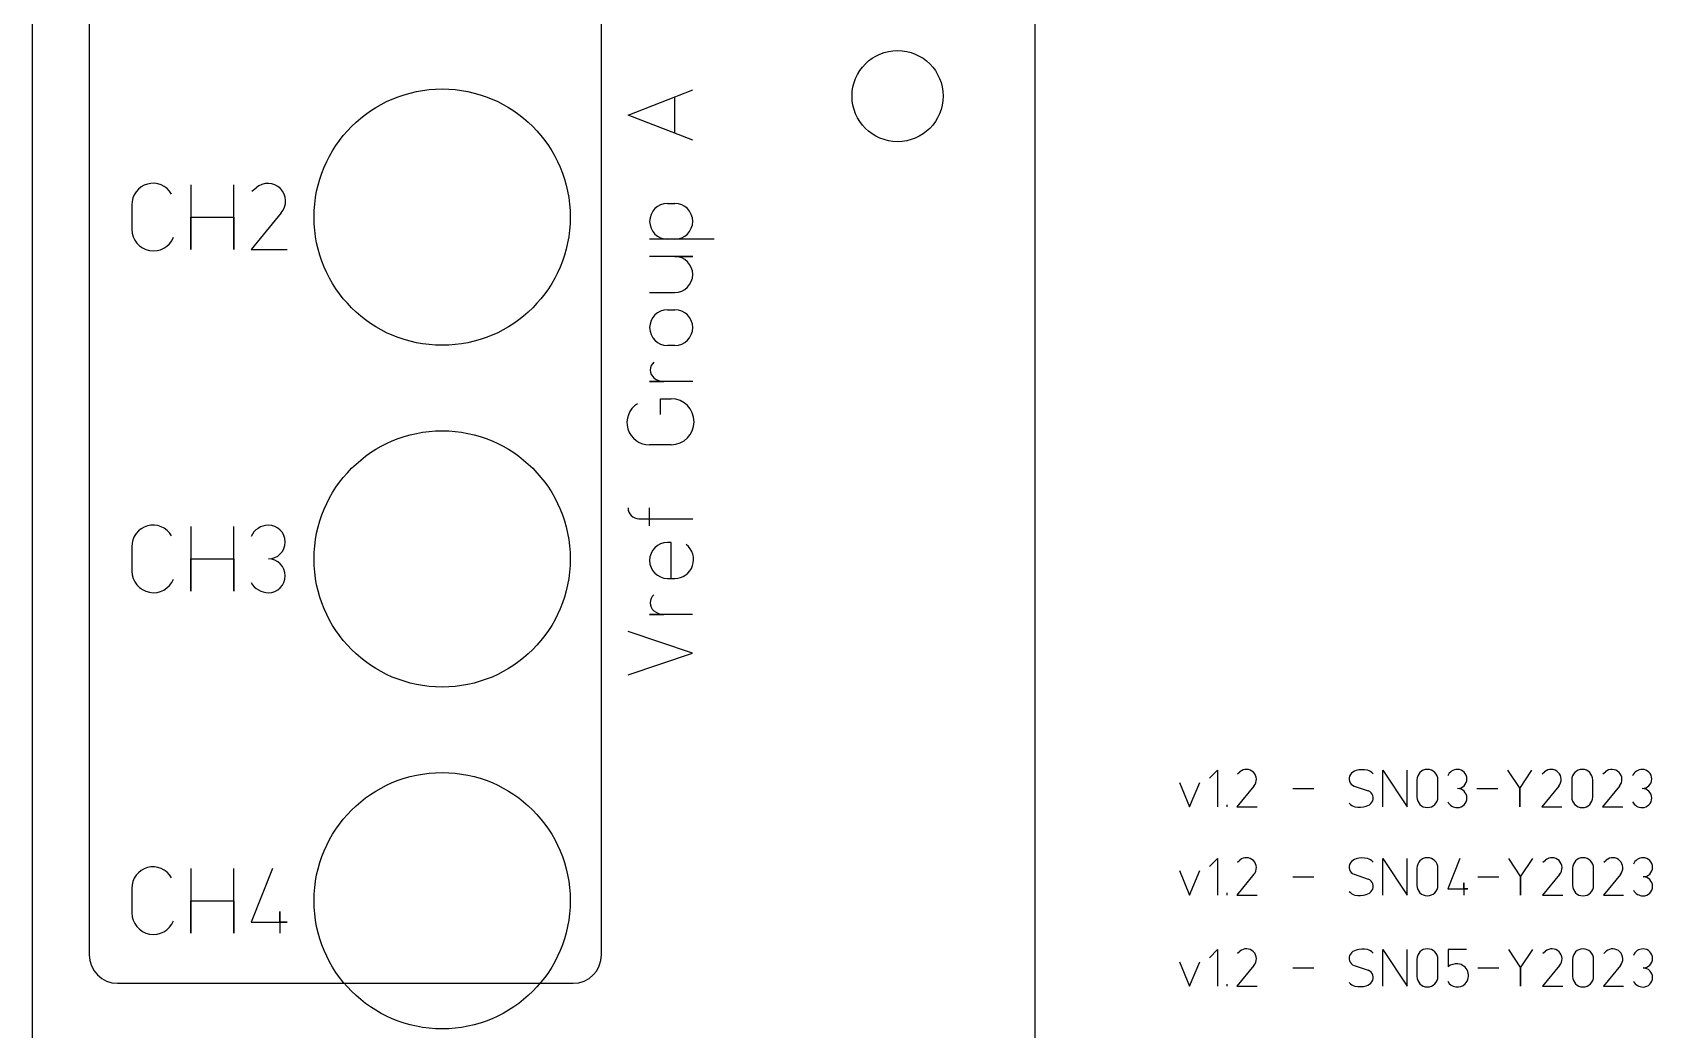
# Model space of a CAD drawing. Header units: millimetres. Extents: x 0 to 57, y 0 to 129.
# Drawn here: x 0 to 56.9, y 65.7 to 100.7 of the extents above; entities that cross this region are included whole.
import ezdxf

# ---------------------------------------------------------------- set-up
doc = ezdxf.new("R2010")
doc.units = ezdxf.units.MM
doc.layers.add('Contour', color=7, linetype='CONTINUOUS')
doc.layers.add('Engraving', color=7, linetype='CONTINUOUS')

msp = doc.modelspace()

# ---------------------------------------------------------------- linework, layer by layer
at = {"layer": 'Contour', "color": 7, "linetype": 'CONTINUOUS'}
for p, q in [((0, 0), (0, 128.4)), ((35.22, 128.4), (35.22, 0))]:
    msp.add_line(p, q, dxfattribs=at)
for centre, radius in [((30.395, 98.452), 1.6), ((14.395, 94.202), 4.5), ((14.395, 82.202), 4.5), ((14.395, 70.202), 4.5)]:
    msp.add_circle(centre, radius, dxfattribs=at)
at = {"layer": 'Engraving', "color": 7, "linetype": 'CONTINUOUS'}
for p, q in [((1.995, 108.502), (1.995, 68.302)), ((19.995, 68.302), (19.995, 108.502)), ((20.929, 97.78744), (23.199, 98.67022)), ((22.56844, 97.15689), (22.56844, 98.418)), ((23.199, 96.90467), (20.929, 97.78744)), ((5.56567, 95.337), (5.56567, 93.067)), ((7.079, 93.067), (7.079, 95.337)), ((7.70889, 95.11), (7.86022, 95.23611)), ((3.49767, 94.63078), (3.49767, 93.77322)), ((22.31522, 94.68578), (22.56744, 94.68578)), ((5.56567, 93.067), (5.56567, 94.202)), ((5.56567, 94.202), (7.079, 94.202)), ((7.079, 94.202), (7.079, 93.067)), ((8.743, 94.35333), (7.68367, 93.067)), ((22.56744, 93.42467), (21.68467, 93.42467)), ((23.95467, 93.42467), (22.31522, 93.42467)), ((7.68367, 93.067), (8.94478, 93.067)), ((23.198, 92.81978), (21.68467, 92.81978)), ((22.56744, 92.81978), (23.198, 92.81978)), ((21.68467, 91.55867), (22.56744, 91.55867)), ((22.31522, 90.95378), (22.56744, 90.95378)), ((22.56744, 89.69267), (22.31522, 89.69267)), ((23.197, 88.43167), (21.68367, 88.43167)), ((21.68367, 88.43167), (22.18811, 88.43167)), ((22.062, 87.271), (22.062, 87.82589)), ((22.062, 87.82589), (22.44033, 87.82589)), ((22.44033, 86.21167), (21.68367, 86.21167)), ((21.68367, 83.36044), (21.68367, 83.991)), ((5.56567, 83.337), (5.56567, 81.067)), ((7.079, 81.067), (7.079, 83.337)), ((21.30533, 83.61267), (23.197, 83.61267)), ((3.49767, 82.63078), (3.49767, 81.77322)), ((22.43933, 82.77978), (22.31322, 82.77978)), ((22.43933, 81.51867), (22.43933, 82.77978)), ((5.56567, 81.067), (5.56567, 82.202)), ((5.56567, 82.202), (7.079, 82.202)), ((7.079, 82.202), (7.079, 81.067)), ((22.31322, 81.51867), (22.56544, 81.51867)), ((23.195, 80.25667), (21.68167, 80.25667)), ((21.68167, 80.25667), (22.18611, 80.25667)), ((23.195, 78.89433), (20.925, 79.651)), ((20.925, 78.13767), (23.195, 78.89433)), ((41.34993, 74.49911), (41.63482, 74.784)), ((41.63482, 74.784), (41.63482, 73.502)), ((42.33118, 74.6558), (42.41664, 74.72702)), ((47.44293, 73.502), (47.44293, 74.784)), ((47.44293, 74.784), (48.2976, 73.502)), ((48.2976, 73.502), (48.2976, 74.784)), ((51.82793, 74.783), (52.25527, 74.142)), ((52.25527, 74.142), (52.6826, 74.783)), ((53.03818, 74.6548), (53.12364, 74.72602)), ((55.17418, 74.6538), (55.25964, 74.72502)), ((40.29593, 74.35667), (40.65204, 73.502)), ((40.65204, 73.502), (41.00816, 74.35667)), ((42.9152, 74.22847), (42.31693, 73.502)), ((44.28193, 74.143), (45.02264, 74.143)), ((46.43162, 74.22847), (46.93018, 74.05753)), ((48.63893, 74.44213), (48.63893, 73.84387)), ((49.37964, 73.84387), (49.37964, 74.44213)), ((50.74593, 74.142), (51.48664, 74.142)), ((52.25527, 74.142), (52.25527, 73.501)), ((52.25527, 73.501), (52.25527, 74.142)), ((53.6222, 74.22747), (53.02393, 73.501)), ((54.07793, 74.44113), (54.07793, 73.84287)), ((54.81864, 73.84287), (54.81864, 74.44113)), ((55.7582, 74.22647), (55.15993, 73.5)), ((41.97593, 73.502), (41.97593, 73.57322)), ((42.31693, 73.502), (43.02916, 73.502)), ((53.02393, 73.501), (53.73616, 73.501)), ((55.15993, 73.5), (55.87216, 73.5)), ((5.56567, 71.337), (5.56567, 69.067)), ((7.079, 69.067), (7.079, 71.337)), ((8.44033, 71.337), (7.68367, 69.44533)), ((40.29593, 71.25667), (40.65204, 70.402)), ((40.65204, 70.402), (41.00816, 71.25667)), ((41.34993, 71.39911), (41.63482, 71.684)), ((41.63482, 71.684), (41.63482, 70.402)), ((42.33118, 71.5558), (42.41664, 71.62702)), ((47.44293, 70.402), (47.44293, 71.684)), ((47.44293, 71.684), (48.2976, 70.402)), ((48.2976, 70.402), (48.2976, 71.684)), ((48.63893, 71.34213), (48.63893, 70.74387)), ((49.37964, 70.74387), (49.37964, 71.34213)), ((50.14827, 71.683), (49.72093, 70.61467)), ((51.85693, 71.683), (52.28427, 71.042)), ((52.28427, 71.042), (52.7116, 71.683)), ((53.06718, 71.5548), (53.15264, 71.62602)), ((54.10693, 71.34113), (54.10693, 70.74287)), ((54.84764, 70.74287), (54.84764, 71.34113)), ((55.20318, 71.5538), (55.28864, 71.62502)), ((3.49767, 70.63078), (3.49767, 69.77322)), ((42.9152, 71.12847), (42.31693, 70.402)), ((44.28193, 71.043), (45.02264, 71.043)), ((46.43162, 71.12847), (46.93018, 70.95753)), ((49.72093, 70.61467), (50.43316, 70.61467)), ((50.29071, 70.61467), (50.29071, 70.82833)), ((50.29071, 70.82833), (50.29071, 70.401)), ((50.43316, 70.61467), (50.29071, 70.61467)), ((50.77493, 71.042), (51.51564, 71.042)), ((52.28427, 71.042), (52.28427, 70.401)), ((52.28427, 70.401), (52.28427, 71.042)), ((53.6512, 71.12747), (53.05293, 70.401)), ((55.7872, 71.12647), (55.18893, 70.4)), ((5.56567, 69.067), (5.56567, 70.202)), ((5.56567, 70.202), (7.079, 70.202)), ((7.079, 70.202), (7.079, 69.067)), ((41.97593, 70.402), (41.97593, 70.47322)), ((42.31693, 70.402), (43.02916, 70.402)), ((53.05293, 70.401), (53.76516, 70.401)), ((55.18893, 70.4), (55.90116, 70.4)), ((7.68367, 69.44533), (8.94478, 69.44533)), ((8.69256, 69.44533), (8.69256, 69.82367)), ((8.69256, 69.82367), (8.69256, 69.067)), ((8.94478, 69.44533), (8.69256, 69.44533)), ((41.34993, 68.19911), (41.63482, 68.484)), ((41.63482, 68.484), (41.63482, 67.202)), ((42.33118, 68.3558), (42.41664, 68.42702)), ((47.44293, 67.202), (47.44293, 68.484)), ((47.44293, 68.484), (48.2976, 67.202)), ((48.2976, 67.202), (48.2976, 68.484)), ((50.37618, 68.483), (49.73518, 68.483)), ((49.73518, 68.483), (49.73518, 67.88473)), ((51.85693, 68.483), (52.28427, 67.842)), ((52.28427, 67.842), (52.7116, 68.483)), ((53.06718, 68.3548), (53.15264, 68.42602)), ((55.20318, 68.3538), (55.28864, 68.42502)), ((40.29593, 68.05667), (40.65204, 67.202)), ((40.65204, 67.202), (41.00816, 68.05667)), ((42.9152, 67.92847), (42.31693, 67.202)), ((44.28193, 67.843), (45.02264, 67.843)), ((46.43162, 67.92847), (46.93018, 67.75753)), ((48.63893, 68.14213), (48.63893, 67.54387)), ((49.37964, 67.54387), (49.37964, 68.14213)), ((50.77493, 67.842), (51.51564, 67.842)), ((52.28427, 67.842), (52.28427, 67.201)), ((52.28427, 67.201), (52.28427, 67.842)), ((53.6512, 67.92747), (53.05293, 67.201)), ((54.10693, 68.14113), (54.10693, 67.54287)), ((54.84764, 67.54287), (54.84764, 68.14113)), ((55.7872, 67.92647), (55.18893, 67.2)), ((2.995, 67.302), (18.995, 67.302)), ((41.97593, 67.202), (41.97593, 67.27322)), ((42.31693, 67.202), (43.02916, 67.202)), ((53.05293, 67.201), (53.76516, 67.201)), ((55.18893, 67.2), (55.90116, 67.2))]:
    msp.add_line(p, q, dxfattribs=at)
for centre, radius, start, end in [((4.23692, 94.65258), 0.73958, 28.82122, 181.68902), ((8.26914, 94.76225), 0.62591, -40.79241, 130.79241), ((22.31522, 94.05522), 0.63056, 90, 270), ((22.56744, 94.05522), 0.63056, -90, 90), ((4.25566, 93.77448), 0.75799, 180.09515, 338.42706), ((22.56744, 92.18922), 0.63056, 270, 450), ((22.31522, 90.32322), 0.63056, 90, 270), ((22.56744, 90.32322), 0.63056, -90, 90), ((22.06309, 88.83522), 0.35917, 129.42406, 230.57594), ((22.1881, 88.98903), 0.55737, 230.69073, 270.00162), ((22.44033, 87.01878), 0.80711, -90, 90), ((21.66534, 86.98897), 0.77752, 121.86328, 271.35068), ((21.30334, 83.989), 0.37634, 179.69622, 270.30378), ((4.23692, 82.65258), 0.73958, 28.82122, 181.68902), ((8.29333, 82.72518), 0.66228, 90.37438, 157.00576), ((8.289, 82.79472), 0.59272, -90, 90), ((22.31322, 82.14922), 0.63056, 90, 270), ((22.56597, 82.1799), 0.66123, 269.95424, 412.44599), ((8.289, 81.60928), 0.59272, -90, 90), ((4.25566, 81.77448), 0.75799, 180.09515, 338.42706), ((8.29244, 81.71787), 0.70132, 209.76844, 269.71869), ((22.06109, 80.66022), 0.35917, 129.42406, 230.57594), ((22.1861, 80.81403), 0.55737, 230.69073, 270.00162), ((42.64758, 74.45941), 0.35348, -40.79241, 130.79241), ((46.51514, 74.47534), 0.26061, 144.32844, 251.30934), ((46.61261, 74.40527), 0.38065, 106.75938, 144.31597), ((46.73008, 73.99798), 0.80453, 77.68434, 106.40648), ((46.83023, 74.45364), 0.338, 36.73449, 77.79505), ((49.00929, 74.44213), 0.37036, 0, 180), ((50.06524, 74.43747), 0.37403, 90.37438, 157.00576), ((50.0628, 74.47674), 0.33474, -90, 90), ((53.35458, 74.45841), 0.35348, -40.79241, 130.79241), ((54.44829, 74.44113), 0.37036, 0, 180), ((55.49058, 74.45741), 0.35348, -40.79241, 130.79241), ((56.55824, 74.43647), 0.37403, 90.37438, 157.00576), ((56.5558, 74.47574), 0.33474, -90, 90), ((46.84666, 73.81066), 0.26061, -35.67156, 71.30934), ((50.0628, 73.80726), 0.33474, -90, 90), ((56.5558, 73.80626), 0.33474, -90, 90), ((46.53157, 73.83236), 0.338, 216.73449, 257.79505), ((46.63172, 74.28802), 0.80453, 257.68434, 286.40648), ((46.74919, 73.88073), 0.38065, 286.75938, 324.31597), ((49.00929, 73.84387), 0.37036, 180, 360), ((50.06474, 73.86858), 0.39608, 209.76844, 269.71869), ((54.44829, 73.84287), 0.37036, 180, 360), ((56.55774, 73.86758), 0.39608, 209.76844, 269.71869), ((4.23692, 70.65258), 0.73958, 28.82122, 181.68902), ((42.64758, 71.35941), 0.35348, -40.79241, 130.79241), ((46.51514, 71.37534), 0.26061, 144.32844, 251.30934), ((46.61261, 71.30527), 0.38065, 106.75938, 144.31597), ((46.73008, 70.89798), 0.80453, 77.68434, 106.40648), ((46.83023, 71.35364), 0.338, 36.73449, 77.79505), ((49.00929, 71.34213), 0.37036, 0, 180), ((53.38358, 71.35841), 0.35348, -40.79241, 130.79241), ((54.47729, 71.34113), 0.37036, 0, 180), ((55.51958, 71.35741), 0.35348, -40.79241, 130.79241), ((56.58724, 71.33647), 0.37403, 90.37438, 157.00576), ((56.5848, 71.37574), 0.33474, -90, 90), ((46.84666, 70.71066), 0.26061, -35.67156, 71.30934), ((49.00929, 70.74387), 0.37036, 180, 360), ((54.47729, 70.74287), 0.37036, 180, 360), ((56.5848, 70.70626), 0.33474, -90, 90), ((46.53157, 70.73236), 0.338, 216.73449, 257.79505), ((46.63172, 71.18802), 0.80453, 257.68434, 286.40648), ((46.74919, 70.78073), 0.38065, 286.75938, 324.31597), ((56.58674, 70.76758), 0.39608, 209.76844, 269.71869), ((4.25566, 69.77448), 0.75799, 180.09515, 338.42706), ((42.64758, 68.15941), 0.35348, -40.79241, 130.79241), ((46.51514, 68.17534), 0.26061, 144.32844, 251.30934), ((46.61261, 68.10527), 0.38065, 106.75938, 144.31597), ((46.73008, 67.69798), 0.80453, 77.68434, 106.40648), ((46.83023, 68.15364), 0.338, 36.73449, 77.79505), ((49.00929, 68.14213), 0.37036, 0, 180), ((53.38358, 68.15841), 0.35348, -40.79241, 130.79241), ((54.47729, 68.14113), 0.37036, 0, 180), ((55.51958, 68.15741), 0.35348, -40.79241, 130.79241), ((56.58724, 68.13647), 0.37403, 90.37438, 157.00576), ((56.5848, 68.17574), 0.33474, -90, 90), ((2.995, 68.302), 1, 180, 270), ((18.995, 68.302), 1, 270, 360), ((46.84666, 67.51066), 0.26061, -35.67156, 71.30934), ((50.03331, 67.49848), 0.48793, 84.8575, 127.66291), ((50.03815, 67.57407), 0.41221, -44.24474, 84.58605), ((56.5848, 67.50626), 0.33474, -90, 90), ((46.53157, 67.53236), 0.338, 216.73449, 257.79505), ((46.63172, 67.98802), 0.80453, 257.68434, 286.40648), ((46.74919, 67.58073), 0.38065, 286.75938, 324.31597), ((49.00929, 67.54387), 0.37036, 180, 360), ((50.05882, 67.5559), 0.38472, 208.56608, 315.54698), ((54.47729, 67.54287), 0.37036, 180, 360), ((56.58674, 67.56758), 0.39608, 209.76844, 269.71869)]:
    msp.add_arc(centre, radius, start, end, dxfattribs=at)

doc.saveas('drawing.dxf')
